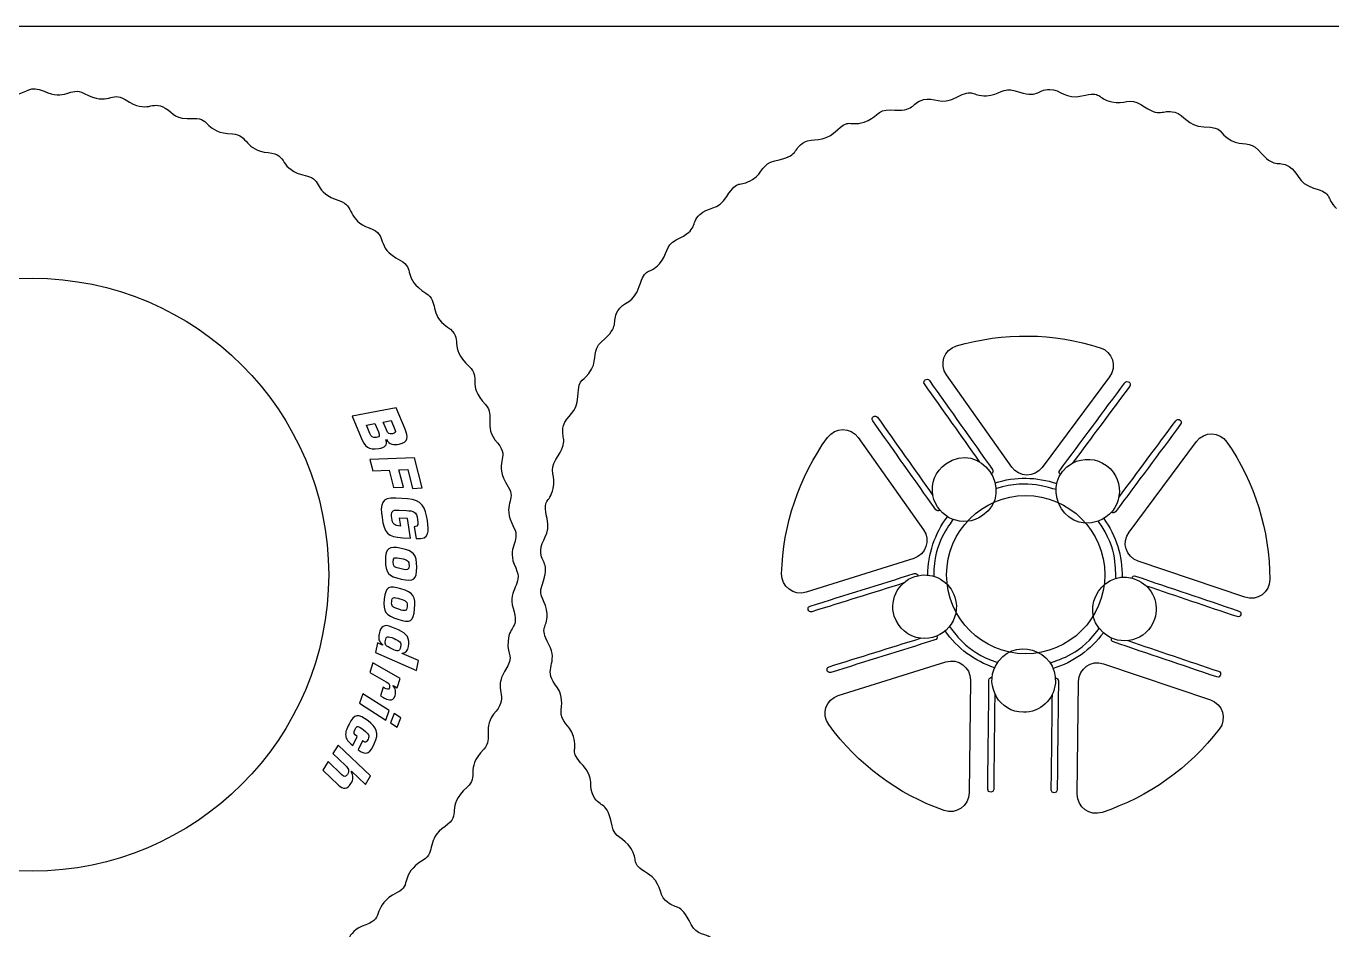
# Model space of a CAD drawing. Extents: x 1449 to 2334, y 110 to 990.
# Drawn here: x 2108.3 to 2189.1, y 923.9 to 979.8 of the extents above; entities that cross this region are included whole.
import ezdxf

# ---------------------------------------------------------------- set-up
doc = ezdxf.new("R2010")
doc.units = 0
doc.layers.get('0').update_dxf_attribs({"linetype": 'CONTINUOUS'})

msp = doc.modelspace()

# ---------------------------------------------------------------- linework, layer by layer
at = {"color": 175}
msp.add_line((2051.983345, 979.77656), (2326.309345, 979.77656), dxfattribs=at)
at = {"color": 250}
for p, q in [((2169.306445, 952.50636), (2165.266145, 958.20386)), ((2175.358645, 958.08516), (2171.190545, 952.48456)), ((2159.803545, 954.33006), (2163.843845, 948.63276)), ((2176.562545, 948.48676), (2180.730845, 954.08676)), ((2163.241045, 946.84746), (2156.577045, 944.76626)), ((2183.739445, 944.45406), (2177.124245, 946.68796)), ((2158.573545, 938.37406), (2165.237045, 940.45516)), ((2174.981945, 940.34316), (2181.599745, 938.10876)), ((2166.748745, 939.33016), (2166.668445, 932.34836)), ((2173.364545, 932.26896), (2173.444845, 939.25316))]:
    msp.add_line(p, q, dxfattribs=at)
at = {"color": 1}
for p, q in [((2131.219545, 956.16206), (2128.502445, 955.64856)), ((2131.767145, 954.85116), (2131.219545, 956.16206)), ((2128.502445, 955.64856), (2129.055745, 954.32406)), ((2129.375145, 955.09466), (2129.907345, 955.19566)), ((2129.584945, 954.59186), (2129.375145, 955.09466)), ((2129.907345, 955.19566), (2130.122645, 954.67986)), ((2130.411545, 955.28906), (2130.904345, 955.38186)), ((2130.611845, 954.80986), (2130.411545, 955.28906)), ((2130.904345, 955.38186), (2131.138145, 954.82246)), ((2130.581745, 954.19926), (2130.610745, 954.20386)), ((2132.359745, 953.07316), (2129.596745, 952.96376)), ((2129.596745, 952.96376), (2129.774245, 952.26456)), ((2132.831545, 951.21336), (2132.359745, 953.07316)), ((2129.774245, 952.26456), (2130.786945, 952.30556)), ((2130.786945, 952.30556), (2131.058345, 951.23596)), ((2131.391245, 952.32906), (2131.933645, 952.34726)), ((2131.662745, 951.25926), (2131.391245, 952.32906)), ((2131.933645, 952.34726), (2132.228045, 951.18676)), ((2131.058345, 951.23596), (2131.662745, 951.25926)), ((2132.228045, 951.18676), (2132.831545, 951.21336)), ((2131.908145, 950.54576), (2131.194245, 950.58816)), ((2131.407845, 949.84706), (2131.856745, 949.81986)), ((2131.921045, 949.31886), (2131.409845, 949.34766)), ((2131.409845, 949.34766), (2131.483845, 948.85556)), ((2132.103645, 948.10266), (2131.921045, 949.31886)), ((2132.337345, 948.80496), (2132.446045, 948.08116)), ((2131.621445, 948.13226), (2132.103645, 948.10266)), ((2131.362045, 942.43766), (2130.956645, 942.61376)), ((2174.577045, 942.33866), (2174.724745, 942.52736)), ((2130.067245, 941.64496), (2129.941545, 941.03756)), ((2130.371745, 941.49726), (2130.067245, 941.64496)), ((2130.377545, 941.52546), (2130.371745, 941.49726)), ((2129.941545, 941.03756), (2132.474045, 939.92786)), ((2131.586245, 940.97716), (2131.592245, 941.00536)), ((2132.599845, 940.53506), (2131.586245, 940.97716)), ((2132.474045, 939.92786), (2132.599845, 940.53506)), ((2129.775945, 940.38846), (2129.589845, 939.79636)), ((2129.589845, 939.79636), (2130.601245, 939.22556)), ((2131.461045, 939.43516), (2129.775945, 940.38846)), ((2130.422345, 938.88456), (2130.254745, 938.35136)), ((2130.503045, 938.84036), (2130.422345, 938.88456)), ((2131.026245, 938.97816), (2131.033845, 939.00246)), ((2131.033845, 939.00246), (2131.280545, 938.86036)), ((2131.280545, 938.86036), (2131.461045, 939.43516)), ((2129.158245, 938.47676), (2128.942845, 937.89496)), ((2130.793945, 937.44066), (2129.158245, 938.47676)), ((2130.254745, 938.35136), (2130.386045, 938.27606)), ((2128.942845, 937.89496), (2130.578545, 936.85896)), ((2130.578545, 936.85896), (2130.793945, 937.44066)), ((2131.084545, 937.26006), (2130.869245, 936.67826)), ((2131.495845, 937.00016), (2131.084545, 937.26006)), ((2130.869245, 936.67826), (2131.280745, 936.41846)), ((2131.280745, 936.41846), (2131.495845, 937.00016)), ((2128.526445, 935.28776), (2128.798045, 935.84526)), ((2127.630245, 935.31346), (2127.305545, 934.78496)), ((2129.634545, 933.40856), (2127.630245, 935.31346)), ((2129.141145, 935.57786), (2128.869545, 935.02026)), ((2127.001545, 934.29006), (2126.676745, 933.76176)), ((2127.863445, 933.46816), (2127.001545, 934.29006)), ((2127.305545, 934.78496), (2128.078345, 934.05166)), ((2126.676745, 933.76176), (2127.646545, 932.83956)), ((2128.432345, 933.67726), (2128.445645, 933.69896)), ((2128.445645, 933.69896), (2129.309845, 932.87986)), ((2129.309845, 932.87986), (2129.634545, 933.40856))]:
    msp.add_line(p, q, dxfattribs=at)
at = {"color": 3}
for points in [[(2107.623645, 975.54906), (2108.370345, 975.62496), (2108.570345, 976.16786), (2109.427345, 975.74876)], [(2109.427345, 975.74876), (2110.728945, 975.11226), (2111.042945, 976.07356), (2111.909145, 975.61646)], [(2167.749045, 975.46926), (2168.540945, 975.49426), (2168.771845, 976.04186), (2169.518445, 975.78006)], [(2111.909145, 975.61646), (2113.472845, 974.79146), (2113.569345, 975.79726), (2114.445745, 975.23256)], [(2114.445745, 975.23256), (2115.930445, 974.27586), (2116.049745, 975.25026), (2116.928545, 974.70916)], [(2161.793845, 974.59126), (2163.388745, 974.47066), (2163.001645, 974.99486), (2163.853645, 975.22906)], [(2163.853645, 975.22906), (2164.466245, 975.39746), (2164.951245, 974.86596), (2165.861845, 975.35566)], [(2165.861845, 975.35566), (2167.036445, 975.98756), (2166.739345, 975.43756), (2167.749045, 975.46926)], [(2169.518445, 975.78006), (2171.028745, 975.25006), (2170.789845, 975.85766), (2171.673145, 975.86276)], [(2171.673145, 975.86276), (2172.310745, 975.86626), (2172.639145, 975.22616), (2173.644545, 975.46466)], [(2173.644545, 975.46466), (2174.941745, 975.77246), (2174.512445, 975.31916), (2175.497745, 975.08816)], [(2175.497745, 975.08816), (2176.271345, 974.90706), (2176.633945, 975.37526), (2177.286745, 974.92956)], [(2116.928545, 974.70916), (2117.528045, 974.33976), (2117.437145, 974.01596), (2118.713845, 974.06566)], [(2160.165945, 973.83246), (2160.925045, 974.06186), (2161.003845, 974.65096), (2161.793845, 974.59126)], [(2177.286745, 974.92956), (2178.608645, 974.02706), (2178.536145, 974.67516), (2179.389945, 974.45126)], [(2179.389945, 974.45126), (2180.006845, 974.28936), (2180.158345, 973.58496), (2181.189945, 973.55626)], [(2118.713845, 974.06566), (2119.754845, 974.10636), (2119.332845, 973.18806), (2121.093345, 973.10616)], [(2158.371945, 973.23496), (2159.344145, 974.14996), (2159.199445, 973.54066), (2160.165945, 973.83246)], [(2121.093345, 973.10616), (2122.066445, 973.06096), (2121.858645, 972.07086), (2123.298445, 971.95756)], [(2156.465245, 972.59316), (2157.012445, 972.91366), (2157.619445, 972.52696), (2158.371945, 973.23496)], [(2181.189945, 973.55626), (2182.523345, 973.51896), (2181.991345, 973.19116), (2182.883845, 972.71326)], [(2154.640045, 971.44396), (2156.213345, 971.74196), (2155.702445, 972.14636), (2156.465245, 972.59316)], [(2182.883845, 972.71326), (2183.585245, 972.33776), (2184.053545, 972.69676), (2184.569945, 972.09826)], [(2184.569945, 972.09826), (2185.616945, 970.88506), (2185.712545, 971.52866), (2186.479045, 971.09036)], [(2123.298445, 971.95756), (2124.615745, 971.85396), (2123.835945, 970.92746), (2125.675445, 970.51456)], [(2153.264745, 970.28946), (2153.936745, 970.70606), (2153.862245, 971.29656), (2154.640045, 971.44396)], [(2125.675445, 970.51456), (2126.691545, 970.28626), (2126.043945, 969.50306), (2127.723945, 968.97166)], [(2151.685845, 969.24536), (2152.385945, 970.38256), (2152.404345, 969.75606), (2153.264745, 970.28946)], [(2186.479045, 971.09036), (2187.033245, 970.77366), (2186.994945, 970.05576), (2187.984945, 969.76046)], [(2187.984945, 969.76046), (2189.264145, 969.37886), (2188.663845, 969.19876), (2189.402045, 968.50566)], [(2127.723945, 968.97166), (2128.656545, 968.67686), (2128.192245, 967.77216), (2129.556745, 967.29166)], [(2150.011045, 968.13436), (2150.460845, 968.58906), (2151.143945, 968.36516), (2151.685845, 969.24536)], [(2148.545645, 966.55216), (2149.989945, 967.24696), (2149.389545, 967.50596), (2150.011045, 968.13436)], [(2129.556745, 967.29166), (2130.803845, 966.85246), (2129.808045, 966.16246), (2131.480945, 965.28256)], [(2147.515345, 965.08126), (2148.055945, 965.65686), (2147.832045, 966.20886), (2148.545645, 966.55216)], [(2131.480945, 965.28256), (2132.404345, 964.79696), (2131.574945, 964.21006), (2133.060445, 963.26226)], [(2146.260845, 963.66416), (2146.643045, 964.94426), (2146.821845, 964.34276), (2147.515345, 965.08126)], [(2090.374645, 945.84996), (2090.374645, 955.97496), (2098.582645, 964.18286), (2108.707745, 964.18286)], [(2108.707745, 964.18286), (2118.832645, 964.18286), (2127.040645, 955.97496), (2127.040645, 945.84996)], [(2133.060445, 963.26226), (2133.883545, 962.73716), (2133.203245, 961.98436), (2134.396645, 961.16476)], [(2144.930645, 962.15816), (2145.247345, 962.71236), (2145.965045, 962.67416), (2146.260845, 963.66416)], [(2143.922845, 960.24916), (2145.136545, 961.29646), (2144.492545, 961.39196), (2144.930645, 962.15816)], [(2134.396645, 961.16476), (2135.484745, 960.41746), (2134.349745, 960.01336), (2135.735845, 958.72526)], [(2143.307845, 958.56276), (2143.682945, 959.26316), (2143.324145, 959.73266), (2143.922845, 960.24916)], [(2135.735845, 958.72526), (2136.500745, 958.01436), (2135.547045, 957.67056), (2136.737145, 956.36586)], [(2142.465045, 956.86906), (2142.502245, 958.20246), (2142.829745, 957.67056), (2143.307845, 958.56276)], [(2141.570045, 955.06906), (2141.732645, 955.68756), (2142.436345, 955.83716), (2142.465045, 956.86906)], [(2136.737145, 956.36586), (2137.398045, 955.64126), (2136.542145, 955.09746), (2137.484745, 953.99436)], [(2141.091545, 952.96586), (2141.994345, 954.28746), (2141.345745, 954.21576), (2141.570045, 955.06906)], [(2137.484745, 953.99436), (2138.343045, 952.98976), (2137.141345, 952.89376), (2138.147345, 951.29116)], [(2140.932845, 951.17676), (2141.114145, 951.95076), (2140.645745, 952.31336), (2141.091545, 952.96586)], [(2138.147345, 951.29116), (2138.702545, 950.40686), (2137.693445, 950.32646), (2138.504145, 948.75236)], [(2140.556445, 949.32356), (2140.248645, 950.62206), (2140.701745, 950.19056), (2140.932845, 951.17676)], [(2138.504145, 948.75236), (2138.953645, 947.87946), (2137.986445, 947.57636), (2138.611745, 946.26916)], [(2140.158345, 947.35216), (2140.154245, 947.98926), (2140.794945, 948.31736), (2140.556445, 949.32356)], [(2140.241045, 945.19766), (2140.770945, 946.70836), (2140.164145, 946.46586), (2140.158345, 947.35216)], [(2138.611745, 946.26916), (2139.125045, 945.19536), (2138.085845, 944.99466), (2138.453045, 943.77566)], [(2108.707745, 927.51696), (2098.582645, 927.51696), (2090.374645, 935.72486), (2090.374645, 945.84996)], [(2127.040645, 945.84996), (2127.040645, 935.72486), (2118.832645, 927.51696), (2108.707745, 927.51696)], [(2140.551945, 943.42816), (2140.526945, 944.22116), (2139.978445, 944.44906), (2140.241045, 945.19766)], [(2138.453045, 943.77566), (2138.855045, 942.44086), (2138.235345, 942.80516), (2138.141345, 941.73896)], [(2140.665645, 941.54086), (2140.033045, 942.71636), (2140.583845, 942.41816), (2140.551945, 943.42816)], [(2138.141345, 941.73896), (2138.053845, 940.74636), (2138.615945, 940.96126), (2137.917045, 939.86056)], [(2141.042245, 939.07076), (2140.315845, 940.00786), (2141.277745, 940.40336), (2140.665645, 941.54086)], [(2137.917045, 939.86056), (2137.236345, 938.78836), (2138.183845, 938.31306), (2137.400545, 937.41656)], [(2141.429745, 937.47286), (2141.478445, 938.12116), (2141.526445, 938.44816), (2141.042245, 939.07076)], [(2137.400545, 937.41656), (2136.449345, 936.32796), (2137.296745, 935.77066), (2136.631345, 935.05356)], [(2142.188645, 935.84516), (2141.960045, 936.60266), (2141.370445, 936.68236), (2141.429745, 937.47286)], [(2142.786245, 934.05126), (2141.871145, 935.02346), (2142.480345, 934.87836), (2142.188645, 935.84516)], [(2136.631345, 935.05356), (2135.430845, 933.76016), (2136.374545, 933.40106), (2135.604845, 932.70356)], [(2143.427945, 932.14446), (2143.107245, 932.69236), (2143.494445, 933.29896), (2142.786245, 934.05126)], [(2135.604845, 932.70356), (2134.207945, 931.43726), (2135.336045, 931.01106), (2134.240645, 930.27756)], [(2144.577145, 930.31916), (2144.279545, 931.89206), (2143.874845, 931.38126), (2143.427945, 932.14446)], [(2134.240645, 930.27756), (2133.038345, 929.47236), (2133.714845, 928.71446), (2132.883745, 928.19406)], [(2145.731645, 928.94386), (2145.313345, 929.61726), (2144.724545, 929.54036), (2144.577145, 930.31916)], [(2146.775945, 927.36526), (2145.638445, 928.06516), (2146.265545, 928.08406), (2145.731645, 928.94386)], [(2132.883745, 928.19406), (2131.386445, 927.25626), (2132.213745, 926.66576), (2131.284045, 926.18966)], [(2147.886345, 925.69046), (2147.432745, 926.13936), (2147.654945, 926.82436), (2146.775945, 927.36526)], [(2131.284045, 926.18966), (2129.605545, 925.33016), (2130.589945, 924.62436), (2129.339745, 924.19956)], [(2149.468745, 924.22506), (2148.774345, 925.66876), (2148.514745, 925.06856), (2147.886345, 925.69046)], [(2129.339745, 924.19956), (2127.972245, 923.73486), (2128.425645, 922.82446), (2127.490145, 922.53806)], [(2150.940045, 923.19446), (2150.363445, 923.73616), (2149.812345, 923.51046), (2149.468745, 924.22506)]]:
    msp.add_open_spline(points, degree=3, dxfattribs=at)
at = {"color": 250}
for points in [[(2165.886245, 959.99436), (2168.790345, 960.85216), (2171.895445, 960.81196), (2174.779145, 959.88966)], [(2165.266145, 958.20386), (2164.802145, 958.85816), (2165.116945, 959.76706), (2165.886245, 959.99436)], [(2174.779145, 959.88966), (2175.543445, 959.64506), (2175.837845, 958.72906), (2175.358645, 958.08516)], [(2155.065645, 945.90996), (2155.149145, 948.93666), (2156.138445, 951.87986), (2157.908645, 954.33696)], [(2157.908645, 954.33696), (2158.377545, 954.98786), (2159.339545, 954.98456), (2159.803545, 954.33006)], [(2180.730845, 954.08676), (2181.209645, 954.73046), (2182.171345, 954.71186), (2182.625145, 954.05066)], [(2182.625145, 954.05066), (2184.344445, 951.54606), (2185.268245, 948.59936), (2185.276645, 945.56036)], [(2171.190545, 952.48456), (2170.716145, 951.84736), (2169.766145, 951.85796), (2169.306445, 952.50636)], [(2165.276845, 945.85006), (2165.276845, 948.55306), (2167.468045, 950.74406), (2170.170945, 950.74406)], [(2170.170945, 950.74406), (2172.873845, 950.74406), (2175.065045, 948.55306), (2175.065045, 945.85006)], [(2163.843845, 948.63276), (2164.303545, 947.98426), (2163.999245, 947.08416), (2163.241045, 946.84746)], [(2177.124245, 946.68796), (2176.371345, 946.94206), (2176.087945, 947.84916), (2176.562545, 948.48676)], [(2156.577045, 944.76626), (2155.810845, 944.52696), (2155.043945, 945.10756), (2155.065645, 945.90996)], [(2170.170945, 940.95596), (2167.468045, 940.95596), (2165.276845, 943.14716), (2165.276845, 945.85006)], [(2175.065045, 945.85006), (2175.065045, 943.14716), (2172.873845, 940.95596), (2170.170945, 940.95596)], [(2185.276645, 945.56036), (2185.278845, 944.75896), (2184.498745, 944.19766), (2183.739445, 944.45406)], [(2165.237045, 940.45516), (2165.995445, 940.69216), (2166.757945, 940.12496), (2166.748745, 939.33016)], [(2173.444845, 939.25316), (2173.454045, 940.04796), (2174.228845, 940.59746), (2174.981945, 940.34316)], [(2157.980845, 936.57446), (2157.506845, 937.22156), (2157.807845, 938.13506), (2158.573545, 938.37406)], [(2181.599745, 938.10876), (2182.359945, 937.85216), (2182.639445, 936.93176), (2182.150445, 936.29546)], [(2165.115945, 931.26356), (2162.251245, 932.27646), (2159.775745, 934.12356), (2157.980845, 936.57446)], [(2182.150445, 936.29546), (2180.309545, 933.90126), (2177.762145, 932.09486), (2174.893645, 931.14946)], [(2166.668445, 932.34836), (2166.659145, 931.54716), (2165.871645, 930.99646), (2165.115945, 931.26356)], [(2174.893645, 931.14946), (2174.131445, 930.89836), (2173.355245, 931.46656), (2173.364545, 932.26896)]]:
    msp.add_open_spline(points, degree=3, dxfattribs=at)
at = {"color": 1}
for points in [[(2163.909645, 957.64616), (2163.769945, 957.84316), (2164.069445, 958.05556), (2164.209145, 957.85856)], [(2167.335945, 952.81476), (2166.193845, 954.42506), (2165.051645, 956.03566), (2163.909645, 957.64616)], [(2164.209145, 957.85856), (2165.510845, 956.02276), (2166.812645, 954.18696), (2168.114445, 952.35136)], [(2172.280145, 952.30376), (2173.625445, 954.10766), (2174.965445, 955.91556), (2176.310745, 957.71946)], [(2176.604845, 957.49986), (2175.424945, 955.91746), (2174.248845, 954.33216), (2173.069745, 952.74916)], [(2176.310745, 957.71946), (2176.455045, 957.91316), (2176.749345, 957.69346), (2176.604845, 957.49986)], [(2160.703545, 955.37236), (2160.563745, 955.56936), (2160.863245, 955.78176), (2161.002845, 955.58476)], [(2164.608745, 949.86526), (2163.307045, 951.70106), (2162.005245, 953.53666), (2160.703545, 955.37236)], [(2161.002845, 955.58476), (2162.144945, 953.97436), (2163.287045, 952.36386), (2164.429045, 950.75326)], [(2179.758445, 955.15356), (2178.413045, 953.34936), (2177.072945, 951.54136), (2175.727445, 949.73716)], [(2175.927545, 950.61976), (2177.107045, 952.20376), (2178.283745, 953.79006), (2179.464145, 955.37286)], [(2179.464145, 955.37286), (2179.608645, 955.56646), (2179.902845, 955.34706), (2179.758445, 955.15356)], [(2129.055745, 954.32406), (2129.276745, 953.79526), (2129.486545, 953.52686), (2130.153045, 953.65276)], [(2129.988045, 954.33826), (2129.766845, 954.29656), (2129.675145, 954.37576), (2129.584945, 954.59186)], [(2130.122645, 954.67986), (2130.213045, 954.46336), (2130.212345, 954.38116), (2129.988045, 954.33826)], [(2130.153045, 953.65276), (2130.493845, 953.71716), (2130.711245, 953.82356), (2130.581745, 954.19926)], [(2130.610745, 954.20386), (2130.805945, 953.88646), (2131.056845, 953.86626), (2131.402045, 953.92836)], [(2130.993045, 954.57056), (2130.775445, 954.53046), (2130.709045, 954.57696), (2130.611845, 954.80986)], [(2131.138145, 954.82246), (2131.207945, 954.63666), (2131.156745, 954.59986), (2130.993045, 954.57056)], [(2131.402045, 953.92836), (2131.994945, 954.04326), (2131.974445, 954.35506), (2131.767145, 954.85116)], [(2165.225345, 952.71066), (2167.334445, 954.20626), (2169.605545, 951.00046), (2167.498045, 949.50596)], [(2164.429245, 950.75306), (2164.295945, 951.48116), (2164.581645, 952.25406), (2165.225345, 952.71066)], [(2174.660145, 949.16866), (2172.360945, 948.35566), (2170.993445, 951.62736), (2173.069245, 952.74866)], [(2173.069245, 952.74866), (2173.720445, 953.10016), (2174.543945, 953.06736), (2175.176545, 952.59636)], [(2175.176545, 952.59636), (2176.453345, 951.64566), (2176.115845, 949.68346), (2174.660145, 949.16866)], [(2168.114445, 952.35136), (2168.172845, 952.26886), (2168.153345, 952.15396), (2168.063145, 952.09046)], [(2168.281245, 951.52796), (2169.522245, 951.92776), (2170.863845, 951.90916), (2172.094145, 951.48306)], [(2172.041645, 951.11816), (2171.644945, 951.15436), (2170.380545, 951.82756), (2168.369245, 951.17066)], [(2172.321545, 952.04406), (2172.236645, 952.10756), (2172.219745, 952.22276), (2172.280145, 952.30376)], [(2168.369245, 951.17066), (2168.354745, 951.16586), (2168.339945, 951.16306), (2168.325545, 951.16206)], [(2131.194245, 950.58816), (2130.299745, 950.64346), (2130.217245, 950.22256), (2130.343445, 949.38086)], [(2133.148045, 949.21136), (2133.030145, 949.99606), (2132.820945, 950.48966), (2131.908145, 950.54576)], [(2167.498045, 949.50596), (2166.312645, 948.66536), (2164.684345, 949.36126), (2164.429245, 950.75306)], [(2130.343445, 949.38086), (2130.487045, 948.42506), (2130.690845, 948.18576), (2131.621445, 948.13226)], [(2130.947245, 949.34396), (2130.891545, 949.71476), (2130.918345, 949.87556), (2131.407845, 949.84706)], [(2131.856745, 949.81986), (2132.302745, 949.78836), (2132.467045, 949.76186), (2132.544345, 949.24846)], [(2164.111745, 945.82226), (2164.116645, 947.12456), (2164.542745, 948.39676), (2165.330445, 949.43556)], [(2164.868445, 949.82456), (2164.782245, 949.76326), (2164.667145, 949.78286), (2164.608745, 949.86526)], [(2175.727445, 949.73716), (2175.667245, 949.65616), (2175.551745, 949.63946), (2175.463745, 949.70546)], [(2131.483845, 948.85556), (2131.100545, 948.88186), (2131.001845, 948.98016), (2130.947245, 949.34396)], [(2132.544345, 949.24846), (2132.576545, 949.03456), (2132.615045, 948.80316), (2132.337345, 948.80496)], [(2132.446045, 948.08116), (2133.321745, 948.03036), (2133.251945, 948.51946), (2133.148045, 949.21136)], [(2165.661345, 949.27256), (2165.486445, 948.87586), (2164.480345, 947.93296), (2164.478745, 945.79536)], [(2174.681445, 949.13066), (2174.672745, 949.14256), (2174.665745, 949.15546), (2174.660145, 949.16866)], [(2175.768245, 945.62146), (2175.670945, 946.05486), (2175.941445, 947.38676), (2174.681445, 949.13066)], [(2174.994745, 949.32366), (2175.761145, 948.25926), (2176.158845, 946.99516), (2176.131445, 945.68436)], [(2131.522345, 947.47516), (2130.765245, 947.63886), (2130.555745, 947.51316), (2130.554445, 946.73766)], [(2131.030245, 946.62496), (2131.030945, 946.92436), (2131.110145, 946.94576), (2131.521145, 946.85496)], [(2132.490345, 946.32286), (2132.491845, 947.11266), (2132.297445, 947.31166), (2131.522345, 947.47516)], [(2130.554445, 946.73766), (2130.552945, 945.95136), (2130.740145, 945.74906), (2131.518745, 945.58156)], [(2131.519945, 946.20206), (2131.109145, 946.29316), (2131.029745, 946.33666), (2131.030245, 946.62496)], [(2131.518745, 945.58156), (2132.319445, 945.41096), (2132.488845, 945.52956), (2132.490345, 946.32286)], [(2132.014345, 946.41386), (2132.013845, 946.12566), (2131.930945, 946.11486), (2131.519945, 946.20206)], [(2131.521145, 946.85496), (2131.932145, 946.76766), (2132.015045, 946.71336), (2132.014345, 946.41386)], [(2174.975745, 942.25736), (2173.281045, 943.76746), (2175.118345, 946.50766), (2177.165645, 945.47976)], [(2156.831345, 943.90576), (2158.978745, 944.57866), (2161.128145, 945.24536), (2163.275645, 945.91836)], [(2162.594045, 945.32026), (2160.710045, 944.73106), (2158.824845, 944.14596), (2156.941045, 943.55526)], [(2162.041445, 943.28176), (2161.693445, 944.39666), (2162.386145, 945.54856), (2163.507945, 945.78866)], [(2163.275645, 945.91836), (2163.372145, 945.94866), (2163.475545, 945.89456), (2163.508545, 945.78886)], [(2163.507945, 945.78866), (2164.489145, 945.99866), (2165.486445, 945.42966), (2165.791545, 944.45266)], [(2164.478745, 945.79536), (2164.478645, 945.78016), (2164.476945, 945.76536), (2164.473445, 945.75116)], [(2176.735345, 945.64136), (2176.769145, 945.74166), (2176.873545, 945.79336), (2176.969445, 945.76096)], [(2176.969445, 945.76096), (2179.101345, 945.04056), (2181.233745, 944.32156), (2183.365645, 943.60116)], [(2177.165645, 945.47976), (2178.021345, 945.04986), (2178.461745, 944.04166), (2178.143145, 943.09696)], [(2131.514145, 944.97376), (2130.777445, 945.21296), (2130.556345, 945.10896), (2130.476845, 944.33746)], [(2132.360945, 943.72946), (2132.442145, 944.51526), (2132.268945, 944.73246), (2131.514145, 944.97376)], [(2183.248245, 943.25356), (2181.377845, 943.88546), (2179.507145, 944.51636), (2177.636845, 945.14806)], [(2130.476845, 944.33746), (2130.396045, 943.55556), (2130.561745, 943.33536), (2131.319745, 943.09006)], [(2131.383345, 943.70726), (2130.983545, 943.83916), (2130.909345, 943.89036), (2130.938745, 944.17746)], [(2130.938745, 944.17746), (2130.969645, 944.47536), (2131.050645, 944.48846), (2131.450545, 944.35656)], [(2131.319745, 943.09006), (2132.098645, 942.83936), (2132.279345, 942.94026), (2132.360945, 943.72946)], [(2131.896645, 943.86816), (2131.866845, 943.58126), (2131.783545, 943.57896), (2131.383345, 943.70726)], [(2131.450545, 944.35656), (2131.850445, 944.22826), (2131.927345, 944.16586), (2131.896645, 943.86816)], [(2156.941045, 943.55526), (2156.710645, 943.48326), (2156.600845, 943.83356), (2156.831345, 943.90576)], [(2165.791545, 944.45266), (2166.224845, 943.06546), (2165.059845, 941.73296), (2163.658645, 941.91926)], [(2163.658645, 941.91926), (2162.924445, 942.01696), (2162.276745, 942.52786), (2162.041445, 943.28176)], [(2178.143145, 943.09696), (2177.686645, 941.74436), (2176.008745, 941.33686), (2174.975745, 942.25736)], [(2183.365645, 943.60116), (2183.593545, 943.52416), (2183.476245, 943.17636), (2183.248245, 943.25356)], [(2130.159345, 942.19676), (2130.131745, 942.06266), (2130.125045, 941.94226), (2130.153445, 941.82996)], [(2130.956645, 942.61376), (2130.487445, 942.82136), (2130.252145, 942.64536), (2130.159345, 942.19676)], [(2130.560545, 941.78596), (2130.613245, 942.04026), (2130.652445, 942.08726), (2131.083945, 941.89486)], [(2131.972645, 941.40166), (2132.077845, 941.91016), (2131.902345, 942.20056), (2131.362045, 942.43766)], [(2168.248545, 940.09416), (2167.002545, 940.50186), (2165.941045, 941.29546), (2165.190045, 942.37066)], [(2165.446945, 942.63516), (2165.757745, 942.35606), (2166.360545, 941.08636), (2168.387345, 940.43486)], [(2168.298745, 940.19956), (2169.290345, 942.13096), (2172.171045, 941.23776), (2172.005545, 939.14736)], [(2171.693045, 940.37756), (2172.068445, 940.59836), (2173.343745, 940.75666), (2174.577045, 942.33866)], [(2174.975745, 942.25736), (2174.207745, 941.20816), (2173.109045, 940.42876), (2171.864845, 940.05126)], [(2130.153445, 941.82996), (2130.182445, 941.72066), (2130.253145, 941.61756), (2130.377545, 941.52546)], [(2130.951745, 941.25566), (2130.550345, 941.43456), (2130.508545, 941.53526), (2130.560545, 941.78596)], [(2131.482245, 941.38146), (2131.415645, 941.06036), (2131.296645, 941.10686), (2130.951745, 941.25566)], [(2131.083945, 941.89486), (2131.435145, 941.74116), (2131.545145, 941.68526), (2131.482245, 941.38146)], [(2131.592245, 941.00536), (2131.842645, 941.00496), (2131.926445, 941.17906), (2131.972645, 941.40166)], [(2158.003345, 940.15406), (2159.887545, 940.74456), (2161.773745, 941.32986), (2163.658445, 941.91926)], [(2164.557345, 941.81596), (2162.409945, 941.14306), (2160.260345, 940.47666), (2158.112945, 939.80376)], [(2164.676145, 942.05036), (2164.707745, 941.94966), (2164.653745, 941.84606), (2164.557345, 941.81596)], [(2175.594345, 941.68936), (2175.498645, 941.72166), (2175.446945, 941.82606), (2175.482445, 941.93056)], [(2181.991045, 939.52916), (2179.859045, 940.24946), (2177.726645, 940.96876), (2175.594345, 941.68936)], [(2176.496645, 941.77186), (2178.367245, 941.14006), (2180.238145, 940.50886), (2182.108745, 939.87686)], [(2158.112945, 939.80376), (2157.882445, 939.73156), (2157.772645, 940.08186), (2158.003345, 940.15406)], [(2170.025145, 937.33986), (2168.544945, 937.35716), (2167.645045, 938.92616), (2168.298745, 940.19956)], [(2168.387345, 940.43486), (2168.401945, 940.43016), (2168.415645, 940.42396), (2168.428045, 940.41616)], [(2182.108745, 939.87686), (2182.336545, 939.79996), (2182.219345, 939.45206), (2181.991045, 939.52916)], [(2130.801545, 938.85236), (2130.750545, 938.69056), (2130.621545, 938.77286), (2130.503045, 938.84036)], [(2130.601245, 939.22556), (2130.739445, 939.14796), (2130.857745, 939.03116), (2130.801545, 938.85236)], [(2131.176345, 938.68536), (2131.158545, 938.78556), (2131.109045, 938.88056), (2131.026245, 938.97816)], [(2167.821545, 932.57756), (2167.846945, 934.82816), (2167.873545, 937.07836), (2167.898845, 939.32866)], [(2167.898845, 939.32866), (2167.899945, 939.42986), (2167.983345, 939.51136), (2168.093945, 939.50976)], [(2172.005545, 939.14736), (2171.925945, 938.14036), (2171.073845, 937.32756), (2170.025145, 937.33986)], [(2172.010145, 939.46516), (2172.116045, 939.46416), (2172.197645, 939.38066), (2172.196445, 939.27966)], [(2172.196445, 939.27966), (2172.171045, 937.02936), (2172.144545, 934.77896), (2172.118945, 932.52876)], [(2130.386045, 938.27606), (2130.694545, 938.10316), (2131.019845, 937.95956), (2131.149745, 938.37266)], [(2131.149745, 938.37266), (2131.184245, 938.48256), (2131.194045, 938.58526), (2131.176345, 938.68536)], [(2168.256545, 938.49646), (2168.234045, 936.52216), (2168.210745, 934.54776), (2168.188545, 932.57366)], [(2171.751945, 932.53266), (2171.774345, 934.50706), (2171.797645, 936.48166), (2171.820145, 938.45586)], [(2129.475145, 936.80726), (2128.873545, 937.27686), (2128.620445, 937.25956), (2128.299845, 936.60146)], [(2128.299845, 936.60146), (2128.153045, 936.29996), (2128.068045, 936.08466), (2128.092745, 935.88796)], [(2128.683745, 936.30216), (2128.786345, 936.51296), (2128.845645, 936.52826), (2129.203545, 936.24936)], [(2129.860945, 935.38366), (2130.200545, 936.08076), (2129.992445, 936.40296), (2129.475145, 936.80726)], [(2128.092745, 935.88796), (2128.112645, 935.68976), (2128.241945, 935.51066), (2128.526445, 935.28776)], [(2128.798045, 935.84526), (2128.609345, 935.99336), (2128.560445, 936.04926), (2128.683745, 936.30216)], [(2129.203545, 936.24936), (2129.553145, 935.97886), (2129.573645, 935.88076), (2129.477145, 935.68306)], [(2129.477145, 935.68306), (2129.420245, 935.56626), (2129.377445, 935.51086), (2129.325945, 935.49596)], [(2128.869545, 935.02026), (2129.414345, 934.59836), (2129.622445, 934.89406), (2129.860945, 935.38366)], [(2129.325945, 935.49596), (2129.276045, 935.48426), (2129.221045, 935.51106), (2129.141145, 935.57786)], [(2128.078345, 934.05166), (2128.248645, 933.88776), (2128.346445, 933.73036), (2128.200945, 933.49376)], [(2128.200945, 933.49376), (2128.095245, 933.32176), (2128.003245, 933.34406), (2127.863445, 933.46816)], [(2128.413945, 932.93106), (2128.489645, 933.05386), (2128.538245, 933.16776), (2128.545745, 933.29016)], [(2128.545745, 933.29016), (2128.554545, 933.40766), (2128.520045, 933.53046), (2128.432345, 933.67726)], [(2127.646545, 932.83956), (2127.948345, 932.55236), (2128.194945, 932.57456), (2128.413945, 932.93106)], [(2168.188545, 932.57366), (2168.185945, 932.33296), (2167.818745, 932.33716), (2167.821545, 932.57756)], [(2172.118945, 932.52876), (2172.116145, 932.28806), (2171.749345, 932.29236), (2171.751945, 932.53266)]]:
    msp.add_open_spline(points, degree=3, dxfattribs=at)

doc.saveas('drawing.dxf')
